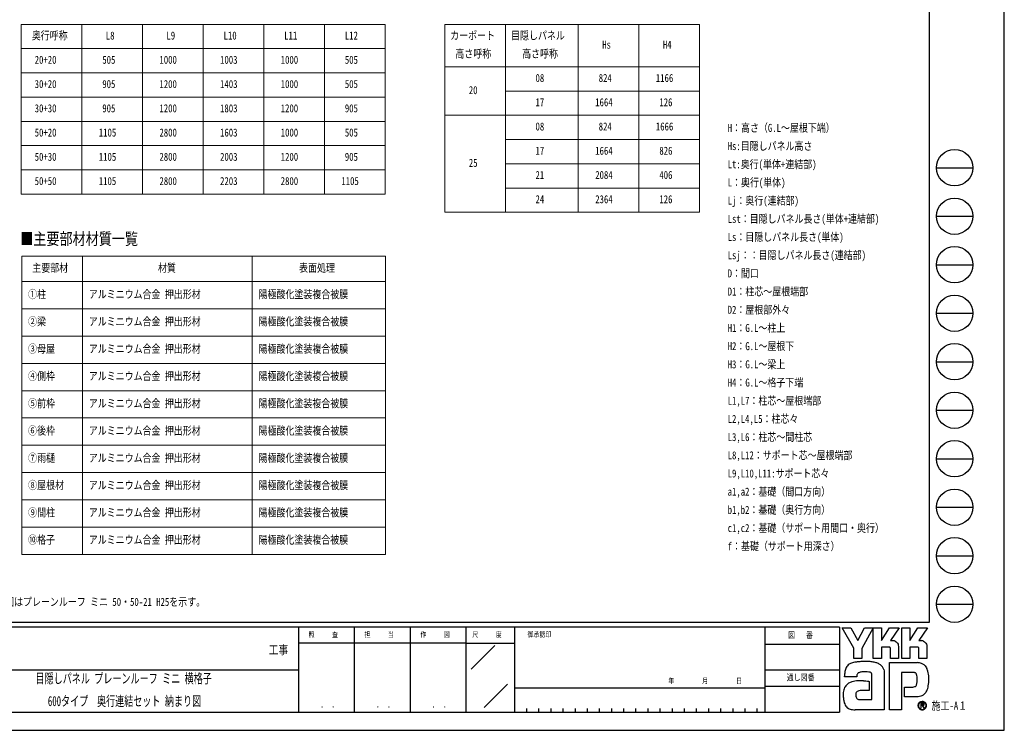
# Model space of a CAD drawing. Units: millimetres, scale not verified. Extents: x -16820 to 16820, y -11880 to 11880.
# Drawn here: x 582 to 16820, y -11880 to -158 of the extents above; entities that cross this region are included whole.
import ezdxf
from ezdxf.enums import TextEntityAlignment as Align

# ---------------------------------------------------------------- set-up
doc = ezdxf.new("R2010")
doc.units = ezdxf.units.MM
doc.header["$LTSCALE"] = 60
doc.layers.add('0-1_TABLE1', color=7, linetype='Continuous', lineweight=18)
doc.layers.add('0-2_USER1', color=3, linetype='Continuous')
doc.layers.add('0-7_YKK_ZWAK', color=7, linetype='Continuous')
doc.styles.add('ＭＳ ゴシック', font='')
doc.styles.get('ＭＳ ゴシック').set_extended_font_data('MS Gothic')

msp = doc.modelspace()

# ---------------------------------------------------------------- linework, layer by layer
at = {"layer": '0-1_TABLE1'}
for p, q in [((607.27, -235.4), (6607.27, -235.4)), ((607.27, -235.4), (607.27, -3035.4)), ((1607.27, -235.4), (1607.27, -3035.4)), ((2607.27, -235.4), (2607.27, -3035.4)), ((3607.27, -235.4), (3607.27, -3035.4)), ((4607.27, -235.4), (4607.27, -3035.4)), ((5607.27, -235.4), (5607.27, -3035.4)), ((6607.27, -235.4), (6607.27, -3035.4)), ((7594.2, -235.4), (11794.2, -235.4)), ((7594.2, -235.4), (7594.2, -3335.4)), ((8594.2, -235.4), (8594.2, -3335.4)), ((9794.2, -235.4), (9794.2, -3335.4)), ((10794.2, -235.4), (10794.2, -3335.4)), ((11794.2, -235.4), (11794.2, -3335.4)), ((607.27, -635.4), (6607.27, -635.4)), ((7594.2, -935.4), (11794.2, -935.4)), ((607.27, -1035.4), (6607.27, -1035.4)), ((607.27, -1435.4), (6607.27, -1435.4)), ((8594.2, -1335.4), (11794.2, -1335.4)), ((7594.2, -1735.4), (11794.2, -1735.4)), ((607.27, -1835.4), (6607.27, -1835.4)), ((607.27, -2235.4), (6607.27, -2235.4)), ((8594.2, -2135.4), (11794.2, -2135.4)), ((8594.2, -2535.4), (11794.2, -2535.4)), ((607.27, -2635.4), (6607.27, -2635.4)), ((607.27, -3035.4), (6607.27, -3035.4)), ((8594.2, -2935.4), (11794.2, -2935.4)), ((7594.2, -3335.4), (11794.2, -3335.4)), ((615.64, -4058.15), (6615.64, -4058.15)), ((615.64, -4058.15), (615.64, -8978.15)), ((1615.64, -4058.15), (1615.64, -8978.15)), ((4415.64, -4058.15), (4415.64, -8978.15)), ((6615.64, -4058.15), (6615.64, -8978.15)), ((615.64, -4478.15), (6615.64, -4478.15)), ((615.64, -4928.15), (6615.64, -4928.15)), ((615.64, -5378.15), (6615.64, -5378.15)), ((615.64, -5828.15), (6615.64, -5828.15)), ((615.64, -6278.15), (6615.64, -6278.15)), ((615.64, -6728.15), (6615.64, -6728.15)), ((615.64, -7178.15), (6615.64, -7178.15)), ((615.64, -7628.15), (6615.64, -7628.15)), ((615.64, -8078.15), (6615.64, -8078.15)), ((615.64, -8528.15), (6615.64, -8528.15)), ((615.64, -8978.15), (6615.64, -8978.15))]:
    msp.add_line(p, q, dxfattribs=at)
at = {"layer": '0-7_YKK_ZWAK'}
for p, q in [((15580.08, 11100), (15580.08, -10100)), ((15700.08, -2600), (16300.08, -2600)), ((15700.08, -3400), (16300.08, -3400)), ((15700.08, -4200), (16300.08, -4200)), ((15700.08, -5000), (16300.08, -5000)), ((15700.08, -5800), (16300.08, -5800)), ((15700.08, -6600), (16300.08, -6600)), ((15700.08, -7400), (16300.08, -7400)), ((15700.08, -8200), (16300.08, -8200)), ((15700.08, -9000), (16300.08, -9000)), ((15700.08, -9800), (16300.08, -9800)), ((15580.08, -10100), (-15619.92, -10100)), ((5180.08, -10180), (-19.92, -10180)), ((6100.08, -10180), (6100.08, -11580)), ((7020.08, -10180), (7020.08, -11580)), ((7940.08, -10180), (7940.08, -11580)), ((8740.08, -10180), (7940.08, -10180)), ((12870.08, -10180), (8740.08, -10180)), ((8740.08, -10180), (8740.08, -11580)), ((12870.08, -10180), (12870.08, -11580)), ((14100.08, -10180), (12870.08, -10180)), ((14100.08, -10180), (14100.08, -11580)), ((7940.08, -10440), (5180.08, -10440)), ((7940.08, -10440), (8740.08, -10440)), ((8028.42, -10873.16), (8420.15, -10481.43)), ((12870.08, -10460), (14100.08, -10460)), ((-19.92, -10880), (5180.08, -10880)), ((12870.08, -10880), (14100.08, -10880)), ((8242.69, -11503.95), (8627.57, -11119.07)), ((8740.08, -11180), (12870.08, -11180)), ((14100.08, -11160), (12870.08, -11160)), ((8940.08, -11520), (8940.08, -11580)), ((9140.08, -11520), (9140.08, -11580)), ((9340.08, -11520), (9340.08, -11580)), ((9540.08, -11520), (9540.08, -11580)), ((9740.08, -11520), (9740.08, -11580)), ((9940.08, -11520), (9940.08, -11580)), ((10140.08, -11520), (10140.08, -11580)), ((10340.08, -11520), (10340.08, -11580)), ((10540.08, -11520), (10540.08, -11580)), ((10740.08, -11520), (10740.08, -11580)), ((10940.08, -11520), (10940.08, -11580)), ((11140.08, -11520), (11140.08, -11580)), ((11340.08, -11520), (11340.08, -11580)), ((11540.08, -11520), (11540.08, -11580)), ((11740.08, -11520), (11740.08, -11580)), ((11940.08, -11520), (11940.08, -11580)), ((12140.08, -11520), (12140.08, -11580)), ((12340.08, -11520), (12340.08, -11580)), ((12540.08, -11520), (12540.08, -11580)), ((12740.08, -11520), (12740.08, -11580)), ((-19.92, -11580), (5180.08, -11580)), ((5180.08, -11580), (7940.08, -11580)), ((7940.08, -11580), (8740.08, -11580)), ((8740.08, -11580), (12870.08, -11580)), ((12870.08, -11580), (14100.08, -11580)), ((15466.69, -11535.92), (15466.69, -11535.92))]:
    msp.add_line(p, q, dxfattribs=at)
for points in [[(-16820, -11880), (16820, -11880), (16820, 11880), (-16820, 11880)], [(14144.08, -10192), (14291.32, -10192), (14401.89, -10400.4), (14512.16, -10192), (14659.51, -10192), (14470.69, -10527.96), (14470.69, -10696.54), (14336.39, -10696.54), (14336.39, -10523.43)]]:
    msp.add_lwpolyline(points, close=True, dxfattribs=at)
for points in [[(7940.08, -10180), (5180.08, -10180), (5180.08, -11580)], [(14922.19, -10506.44), (14795.08, -10506.44), (14795.08, -10696.39), (14659.66, -10696.39), (14659.66, -10192), (14795.08, -10192), (14795.08, -10398.34), (14928.28, -10192), (15087.35, -10192), (14944.64, -10400.85), (14949.7, -10400.85), (14955.28, -10400.85), (14961.01, -10400.85), (14966.53, -10400.85), (14971.46, -10400.85), (14975.44, -10400.85), (14978.1, -10400.85), (14979.07, -10400.85)], [(15390.05, -10506.44), (15263.08, -10506.44), (15263.08, -10696.54), (15127.58, -10696.54), (15127.58, -10192), (15263.08, -10192), (15263.08, -10398.34), (15396.13, -10192), (15555.21, -10192), (15412.49, -10400.85), (15417.6, -10400.85), (15423.21, -10400.85), (15428.95, -10400.85), (15434.45, -10400.85), (15439.37, -10400.85), (15443.32, -10400.85), (15445.97, -10400.85), (15446.93, -10400.85)], [(15018.02, -10408.85), (15034.2, -10418.09), (15047.89, -10430.13), (15058.9, -10444.47), (15067.02, -10460.6), (15072.04, -10477.99), (15073.77, -10496.14), (15073.77, -10696.87), (14941.64, -10696.87), (14941.64, -10525.64)], [(15485.93, -10408.85), (15502.15, -10418.09), (15515.9, -10430.13), (15526.96, -10444.47), (15535.13, -10460.6), (15540.19, -10477.99), (15541.92, -10496.14), (15541.92, -10696.54), (15409.5, -10696.54), (15409.5, -10525.64)], [(14830.83, -10876.66), (14836.51, -10899.61), (14839.72, -10924.17), (14840.74, -10950.34), (14840.74, -11540), (14358.21, -11540)], [(15315.48, -10926.03), (15124.78, -10926.03), (15124.78, -11540), (14924.92, -11540), (14924.92, -10763.17), (15389.41, -10763.17)], [(15514.85, -10818.05), (15527.89, -10834.5), (15537.65, -10850.44), (15544.46, -10864.86)], [(14419.18, -10929.25), (14409.89, -10934.48), (14402.64, -10940.87), (14397.15, -10948.33), (14393.17, -10956.78), (14390.42, -10966.12), (14388.64, -10976.28), (14387.56, -10987.16), (14386.92, -10998.67), (14186.98, -10999.16), (14187.56, -10971.81), (14188.67, -10941.09)], [(14495.79, -11062.11), (14533.63, -11064.61), (14563.38, -11067.94), (14582.84, -11071.07), (14589.82, -11072.93), (14589.82, -11225.89), (14567.69, -11223.56), (14543.42, -11222.24), (14518.59, -11221.73), (14494.75, -11221.81), (14473.47, -11222.25), (14456.33, -11222.84), (14444.9, -11223.35), (14440.74, -11223.57), (14423.45, -11226.73), (14408.54, -11231.68), (14396.01, -11238.45), (14385.87, -11247.08), (14378.11, -11257.59), (14372.73, -11270.02), (14369.74, -11284.4), (14369.14, -11300.76), (14371.05, -11318.75), (14374.87, -11333.63), (14380.37, -11345.67), (14387.31, -11355.16), (14395.44, -11362.38), (14404.54, -11367.62), (14414.35, -11371.16), (14424.64, -11373.29), (14637.05, -11373.29), (14637.05, -10980.3), (14637.11, -10972.5), (14636.7, -10964.89), (14635.71, -10957.55), (14634, -10950.58), (14631.45, -10944.1), (14627.94, -10938.19), (14623.35, -10932.95), (14617.55, -10928.5)], [(14617.55, -10928.5), (14605.09, -10923.61), (14585.18, -10919.46), (14559.76, -10916.41), (14530.83, -10914.78), (14500.33, -10914.91), (14470.25, -10917.14)], [(15383.31, -11043.99), (15383.06, -11018.53), (15381.84, -10995.59), (15378.97, -10975.45), (15373.75, -10958.37)], [(15498.25, -11283.89), (15479.8, -11298.23), (15460.58, -11309.5), (15440.73, -11317.92), (15420.4, -11323.68), (15399.74, -11326.98), (15378.88, -11328.04), (15173.44, -11328.04), (15173.44, -11166.65), (15289.29, -11166.65), (15310.65, -11166.35), (15329.43, -11164.54), (15345.54, -11159.81)], [(15498.42, -11450.39), (15498.33, -11448.04), (15498.03, -11445.79), (15497.55, -11443.62), (15496.87, -11441.55), (15496.01, -11439.59), (15494.96, -11437.75), (15493.73, -11436.03), (15492.32, -11434.45), (15490.47, -11432.81), (15488.41, -11431.38), (15486.16, -11430.17), (15483.73, -11429.17), (15481.11, -11428.39), (15478.33, -11427.83), (15475.4, -11427.49), (15472.31, -11427.37), (15441.99, -11427.37), (15441.99, -11516.56), (15451.16, -11516.56), (15451.16, -11436.47), (15472.31, -11436.47), (15474.49, -11436.54), (15476.55, -11436.75), (15478.47, -11437.11), (15480.25, -11437.6), (15481.89, -11438.22), (15483.37, -11438.98), (15484.7, -11439.87), (15485.86, -11440.89)], [(15489.44, -11450.39), (15488.88, -11454.67), (15487.35, -11458.05), (15485.05, -11460.63), (15482.18, -11462.5), (15478.97, -11463.78), (15475.62, -11464.56), (15472.33, -11464.96), (15469.31, -11465.06), (15461.38, -11465.06), (15465.38, -11471.88), (15491.57, -11516.86), (15502.06, -11516.86), (15476.8, -11473.56), (15479.17, -11473.09), (15481.42, -11472.5), (15483.56, -11471.78), (15485.58, -11470.93), (15487.47, -11469.96), (15489.23, -11468.86), (15490.85, -11467.64), (15492.32, -11466.3)]]:
    msp.add_lwpolyline(points, dxfattribs=at)
for centre in [(16000.08, -2600), (16000.08, -3400), (16000.08, -4200), (16000.08, -5000), (16000.08, -5800), (16000.08, -6600), (16000.08, -7400), (16000.08, -8200), (16000.08, -9000), (16000.08, -9800)]:
    msp.add_circle(centre, 300, dxfattribs=at)
for centre, radius, start, end in [((14922.9, -10525.17), 18.75, 358.57817, 92.1683), ((14979.26, -10500.76), 99.91, 78.26798, 90.11215), ((14980.7, -10493.48), 92.5, 66.19963, 78.22058), ((15390.84, -10525.08), 18.66, 358.29941, 92.43455), ((15447.12, -10500.93), 100.09, 78.27851, 90.10826), ((15448.5, -10493.92), 92.94, 66.2483, 78.23226), ((14428.16, -10943.47), 238.72, 163.48385, 171.57982), ((14366.42, -10925.15), 174.32, 152.2125, 163.4865), ((14339.75, -10911.36), 144.29, 138.03852, 152.12015), ((14339.73, -10912.03), 144.73, 122.60463, 137.83438), ((14358.86, -10942.98), 181.11, 108.37421, 122.42809), ((14389.17, -11050.77), 293, 100.93159, 107.35499), ((14488.21, -11531.27), 783.59, 97.86054, 101.37938), ((14534.71, -11854.32), 1109.97, 94.90201, 97.9576), ((14537.88, -11880.18), 1136.01, 91.6169, 94.94971), ((14533.48, -11696.24), 952.01, 87.51794, 91.66439), ((14545.84, -11431.1), 686.59, 81.92631, 87.59083), ((14582.35, -11180.92), 433.76, 73.67137, 82.05943), ((14636.5, -10999.67), 244.6, 60.60528, 73.9085), ((14658.67, -10955.46), 195.21, 52.17347, 59.90542), ((14678.5, -10929.79), 162.78, 43.55042, 52.14561), ((14689.43, -10919.23), 147.59, 34.48659, 43.50182), ((14689.5, -10919.01), 147.4, 25.58915, 34.43128), ((14676.39, -10925.15), 161.88, 17.43089, 25.54591), ((15381.82, -10976.85), 213.82, 78.73198, 87.96551), ((15388.09, -10944.79), 181.15, 69.03034, 78.69541), ((15393.93, -10929.2), 164.51, 59.39484, 68.9885), ((15396.64, -10924.46), 159.04, 50.3012, 59.3616), ((15395.65, -10925.57), 160.53, 42.05209, 50.28551), ((15316.37, -10971.25), 251.69, 14.76267, 25.00486), ((14551.22, -10961.83), 363.14, 171.55622, 176.72493), ((14471.96, -11054.52), 135.93, 102.4979, 112.84632), ((14498.26, -11167.97), 252.4, 96.37207, 102.75341), ((15316.57, -11024.04), 98.02, 77.94572, 90.63794), ((15325.08, -10984.07), 57.15, 60.20991, 77.92418), ((15330.61, -10973.68), 45.39, 39.8078, 59.75378), ((15322.85, -10979.62), 55.15, 22.65544, 39.38165), ((15162.01, -11013.32), 411.68, 7.9139, 14.95041), ((15007.83, -11035.74), 567.48, 2.54376, 8.01251), ((14919.45, -11040.38), 655.97, 357.76419, 2.60674), ((14369.83, -11265.16), 203.61, 153.89178, 164.94341), ((14339.71, -11250.68), 170.2, 142.04688, 153.80771), ((14333.9, -11246.51), 163.05, 130.60221, 141.94427), ((14343.5, -11258.05), 178.07, 120.60724, 130.53081), ((14362.46, -11290.29), 215.47, 112.58838, 120.58162), ((14387.97, -11351.6), 281.87, 106.61303, 112.59024), ((14428.1, -11486.45), 422.57, 99.87193, 106.59825), ((14450.58, -11613.09), 551.18, 94.78469, 99.91711), ((14461.52, -11739.08), 677.65, 90.80099, 94.81812), ((14463.18, -11832.9), 771.48, 87.57779, 90.82714), ((15326.88, -11117.71), 46.05, 293.91672, 314.09376), ((15320.6, -11112.17), 54.4, 314.78099, 333.92928), ((15280.2, -11092.55), 99.31, 334.00676, 347.34989), ((15169.99, -11067.03), 212.44, 347.14308, 355.40008), ((14928.81, -11046.31), 454.5, 355.2339, 0.29193), ((15253.62, -11100.47), 315.9, 339.22498, 347.31457), ((15076.6, -11059.17), 497.67, 347.15166, 352.97565), ((14944.68, -11042.01), 630.7, 352.8937, 357.82206), ((14552.53, -11293.95), 389.16, 174.55588, 182.47272), ((14769.99, -11290.53), 606.59, 181.90948, 187.89042), ((14435.93, -11282.78), 272.02, 164.97537, 174.56739), ((15364.91, -11133.55), 200.95, 311.57033, 318.66243), ((15341.65, -11113.15), 231.89, 318.67367, 325.29112), ((15401.44, -11157.7), 157.39, 326.23251, 339.61931), ((14514.77, -11326.42), 348.86, 187.80471, 196.36971), ((14380.02, -11366.23), 208.35, 196.3102, 208.20993), ((14321.34, -11397.46), 141.88, 208.29777, 223.35561), ((14308.1, -11409.1), 124.27, 223.64205, 239.63663), ((14319.09, -11389.12), 147.06, 239.8785, 253.65355), ((15466.38, -11472.84), 70.14, 179.86065, 225.14399), ((15466.81, -11472.76), 70.56, 90.09157, 179.92363), ((15466.36, -11472.53), 62.75, 134.8007, 180.12175), ((15466.11, -11472.93), 62.49, 179.75513, 225.29722), ((15466.71, -11472.84), 70.37, 224.94536, 269.98445), ((15466.55, -11472.18), 62.62, 89.86602, 135.149), ((15466.57, -11473.5), 62.42, 224.62822, 270.10973), ((15466.82, -11472.65), 63.1, 45.03108, 90.11509), ((15466.59, -11472.56), 63.35, 270.09072, 359.90926), ((15466.8, -11472.62), 70.43, 44.93442, 90.08536), ((15466.71, -11472.5), 70.72, 269.98802, 314.93777), ((15476.03, -11450.01), 13.41, 358.3894, 42.86139), ((15476.3, -11451.03), 22.14, 316.37674, 1.6565), ((15466.86, -11472.67), 63.09, 0.00643, 45.07115), ((15467.36, -11472.41), 69.88, 359.78949, 45.13288), ((15467.19, -11472.95), 70.06, 314.92572, 0.23508), ((14339.2, -11320.03), 219.02, 253.69102, 263.74909), ((14356.23, -11168.39), 371.62, 263.68487, 270.30455)]:
    msp.add_arc(centre, radius, start, end, dxfattribs=at)

# ---------------------------------------------------------------- texts
at = {"layer": '0-1_TABLE1', "style": 'ＭＳ ゴシック', "width": 0.8}
for s, p in [('奥行呼称', (780.87, -525.4)), ('L8', (2001.67, -525.4)), ('L9', (3001.67, -525.4)), ('L10', (3944.07, -525.4)), ('L11', (4944.07, -525.4)), ('L12', (5944.07, -525.4)), ('カーポート', (7681.4, -525.4)), ('目隠しパネル', (8685.4, -525.4)), ('高さ呼称', (7767.8, -825.4)), ('高さ呼称', (8867.8, -825.4)), ('Hs', (10188.6, -675.4)), ('H4', (11188.6, -675.4)), ('20+20', (828.87, -925.4)), ('505', (1944.07, -925.4)), ('1000', (2886.47, -925.4)), ('1003', (3886.47, -925.4)), ('1000', (4886.47, -925.4)), ('505', (5944.07, -925.4)), ('08', (9088.6, -1225.4)), ('824', (10131, -1225.4)), ('1166', (11073.4, -1225.4)), ('30+20', (828.87, -1325.4)), ('905', (1944.07, -1325.4)), ('1200', (2886.47, -1325.4)), ('1403', (3886.47, -1325.4)), ('1000', (4886.47, -1325.4)), ('505', (5944.07, -1325.4)), ('20', (7988.6, -1425.4)), ('17', (9088.6, -1625.4)), ('1664', (10073.4, -1625.4)), ('126', (11131, -1625.4)), ('30+30', (828.87, -1725.4)), ('905', (1944.07, -1725.4)), ('1200', (2886.47, -1725.4)), ('1803', (3886.47, -1725.4)), ('1200', (4886.47, -1725.4)), ('905', (5944.07, -1725.4)), ('08', (9088.6, -2025.4)), ('824', (10131, -2025.4)), ('1666', (11073.4, -2025.4)), ('50+20', (828.87, -2125.4)), ('1105', (1886.47, -2125.4)), ('2800', (2886.47, -2125.4)), ('1603', (3886.47, -2125.4)), ('1000', (4886.47, -2125.4)), ('505', (5944.07, -2125.4)), ('17', (9088.6, -2425.4)), ('1664', (10073.4, -2425.4)), ('826', (11131, -2425.4)), ('50+30', (828.87, -2525.4)), ('1105', (1886.47, -2525.4)), ('2800', (2886.47, -2525.4)), ('2003', (3886.47, -2525.4)), ('1200', (4886.47, -2525.4)), ('905', (5944.07, -2525.4)), ('25', (7988.6, -2625.4)), ('50+50', (828.87, -2925.4)), ('1105', (1886.47, -2925.4)), ('2800', (2886.47, -2925.4)), ('2203', (3886.47, -2925.4)), ('2800', (4886.47, -2925.4)), ('1105', (5886.47, -2925.4)), ('21', (9088.6, -2825.4)), ('2084', (10073.4, -2825.4)), ('406', (11131, -2825.4)), ('24', (9088.6, -3225.4)), ('2364', (10073.4, -3225.4)), ('126', (11131, -3225.4)), ('主要部材', (789.24, -4358.15)), ('材質', (2862.04, -4358.15)), ('表面処理', (5189.24, -4358.15)), ('①柱', (720.64, -4793.15)), ('アルミニウム合金 押出形材', (1720.64, -4793.15)), ('陽極酸化塗装複合被膜', (4520.64, -4793.15)), ('②梁', (720.64, -5243.15)), ('アルミニウム合金 押出形材', (1720.64, -5243.15)), ('陽極酸化塗装複合被膜', (4520.64, -5243.15)), ('③母屋', (720.64, -5693.15)), ('アルミニウム合金 押出形材', (1720.64, -5693.15)), ('陽極酸化塗装複合被膜', (4520.64, -5693.15)), ('④側枠', (720.64, -6143.15)), ('アルミニウム合金 押出形材', (1720.64, -6143.15)), ('陽極酸化塗装複合被膜', (4520.64, -6143.15)), ('⑤前枠', (720.64, -6593.15)), ('アルミニウム合金 押出形材', (1720.64, -6593.15)), ('陽極酸化塗装複合被膜', (4520.64, -6593.15)), ('⑥後枠', (720.64, -7043.15)), ('アルミニウム合金 押出形材', (1720.64, -7043.15)), ('陽極酸化塗装複合被膜', (4520.64, -7043.15)), ('⑦雨樋', (720.64, -7493.15)), ('アルミニウム合金 押出形材', (1720.64, -7493.15)), ('陽極酸化塗装複合被膜', (4520.64, -7493.15)), ('⑧屋根材', (720.64, -7943.15)), ('アルミニウム合金 押出形材', (1720.64, -7943.15)), ('陽極酸化塗装複合被膜', (4520.64, -7943.15)), ('⑨間柱', (720.64, -8393.15)), ('アルミニウム合金 押出形材', (1720.64, -8393.15)), ('陽極酸化塗装複合被膜', (4520.64, -8393.15)), ('⑩格子', (720.64, -8843.15)), ('アルミニウム合金 押出形材', (1720.64, -8843.15)), ('陽極酸化塗装複合被膜', (4520.64, -8843.15))]:
    msp.add_text(s, height=132, dxfattribs=at).set_placement(p, align=Align.BOTTOM_LEFT)
at = {"layer": '0-2_USER1', "style": 'ＭＳ ゴシック'}
for s, height, width, p in [('H：高さ（G.L～屋根下端）', 132, 0.8, (12257.46, -2048.88)), ('Hs:目隠しパネル高さ', 132, 0.8, (12257.46, -2348.88)), ('Lt:奥行(単体+連結部)', 132, 0.8, (12257.46, -2648.88)), ('L：奥行(単体)', 132, 0.8, (12257.46, -2948.88)), ('Lj：奥行(連結部)', 132, 0.8, (12257.46, -3248.88)), ('Lst：目隠しパネル長さ(単体+連結部)', 132, 0.8, (12257.46, -3548.88)), ('■主要部材材質一覧', 197.9, 0.8, (589.99, -3931.51)), ('Ls：目隠しパネル長さ(単体)', 132, 0.8, (12257.46, -3848.88)), ('Lsj：：目隠しパネル長さ(連結部)', 132, 0.8, (12257.46, -4148.88)), ('D：間口', 132, 0.8, (12257.46, -4448.88)), ('D1：柱芯～屋根端部', 132, 0.8, (12257.46, -4748.88)), ('D2：屋根部外々', 132, 0.8, (12257.46, -5048.88)), ('H1：G.L～柱上', 132, 0.8, (12257.46, -5348.88)), ('H2：G.L～屋根下', 132, 0.8, (12257.46, -5648.88)), ('H3：G.L～梁上', 132, 0.8, (12257.46, -5948.88)), ('H4：G.L～格子下端', 132, 0.8, (12257.46, -6248.88)), ('L1,L7：柱芯～屋根端部', 132, 0.8, (12257.46, -6548.88)), ('L2,L4,L5：柱芯々', 132, 0.8, (12257.46, -6848.88)), ('L3,L6：柱芯～間柱芯', 132, 0.8, (12257.46, -7148.88)), ('L8,L12：サポート芯～屋根端部', 132, 0.8, (12257.46, -7448.88)), ('L9,L10,L11:サポート芯々', 132, 0.8, (12257.46, -7748.88)), ('a1,a2：基礎（間口方向）', 132, 0.8, (12257.46, -8048.88)), ('b1,b2：基礎（奥行方向）', 132, 0.8, (12257.46, -8348.88)), ('c1,c2：基礎（サポート用間口・奥行）', 132, 0.8, (12257.46, -8648.88)), ('f：基礎（サポート用深さ）', 132, 0.8, (12257.46, -8948.88)), ('※本図はプレーンルーフ ミニ 50・50-21 H25を示す。', 132, 0.8, (44.71, -9867.21)), ('目隠しパネル プレーンルーフ ミニ 横格子', 164.2, 0.65, (842.59, -11155.33)), (' 600タイプ  奥行連結セット 納まり図', 164.2, 0.65, (973.63, -11528.67))]:
    msp.add_text(s, height=height, dxfattribs=dict(at, width=width)).set_placement(p, align=Align.BOTTOM_LEFT)
at = {"layer": '0-7_YKK_ZWAK', "style": 'ＭＳ ゴシック', "width": 0.8}
for s, height, p in [('照     査', 87.98, (5345.68, -10370)), ('担     当', 87.98, (6268.88, -10370)), ('作     図', 87.98, (7188.88, -10370)), ('尺     度', 87.98, (8045.68, -10370)), ('御承認印', 87.98, (8956.55, -10370)), ('図\u3000 番', 102.6, (13253.61, -10390)), ('工事', 146.6, (4689.33, -10669.86)), ('年        月        日', 87.98, (11279.63, -11132.86)), ('通し図番', 102.6, (13231.21, -11090)), ('． ．', 103.7, (5540, -11537.41)), ('． ．', 103.7, (6460, -11537.41)), ('． ．', 103.7, (7380, -11537.41)), ('施工-A１', 132, (15620.08, -11580))]:
    msp.add_text(s, height=height, dxfattribs=at).set_placement(p, align=Align.BOTTOM_LEFT)

doc.saveas('drawing.dxf')
